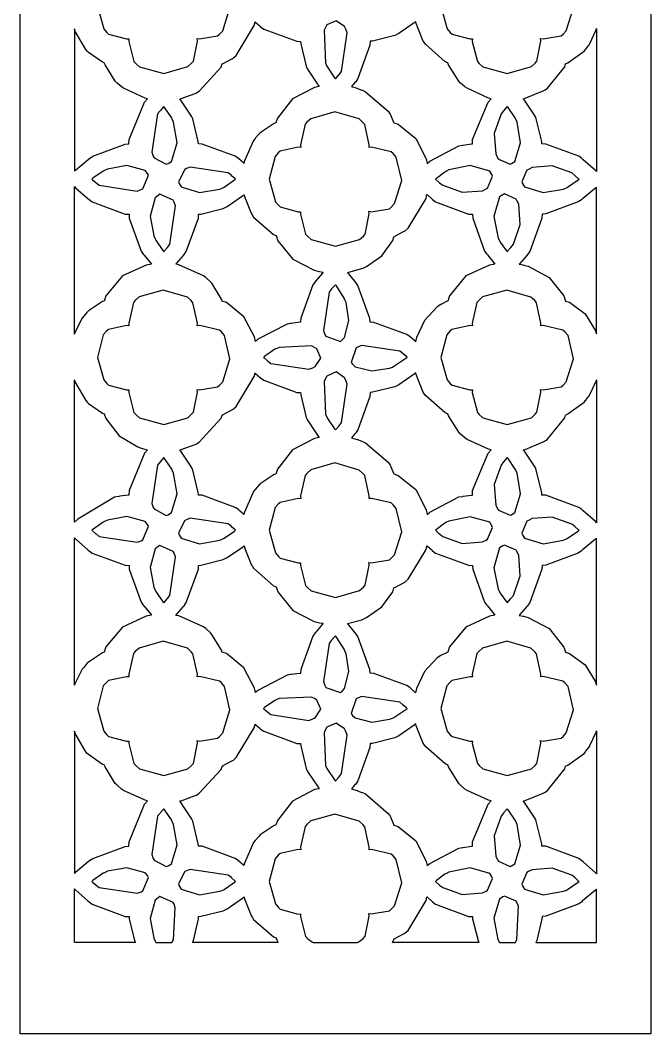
# Model space of a CAD drawing. Extents: x 2.97 to 3.41, y 2.85 to 5.4.
# Drawn here: x 2.966 to 3.409, y 2.846 to 3.558 of the extents above; entities that cross this region are included whole.
import ezdxf

# ---------------------------------------------------------------- set-up
doc = ezdxf.new("R2010")
doc.units = 0
doc.layers.get('0').update_dxf_attribs({"linetype": 'CONTINUOUS'})

msp = doc.modelspace()

# ---------------------------------------------------------------- linework, layer by layer
at = {"color": 164}
msp.add_lwpolyline([(2.96615, 5.40397), (3.07682, 5.40397), (3.32585, 5.40397), (3.40886, 5.40397), (3.40886, 4.76449), (3.40886, 3.32568), (3.40886, 2.84603), (3.29818, 2.84603), (3.04915, 2.84603), (2.96615, 2.84603), (2.96615, 3.48551), (2.96615, 4.92437), (2.96615, 5.40397)], close=True, dxfattribs=at)
at = {"color": 7}
for points in [[(3.02035, 3.56743), (3.02479, 3.55154), (3.02692, 3.54904), (3.02815, 3.54785), (3.04075, 3.54449), (3.04243, 3.54454), (3.04232, 3.54269), (3.0459, 3.52869), (3.04719, 3.52729), (3.04986, 3.52496), (3.06689, 3.52024), (3.08382, 3.52507), (3.08649, 3.52746), (3.08768, 3.52892), (3.0905, 3.54297), (3.09033, 3.54482), (3.09201, 3.54454), (3.10471, 3.54665), (3.10607, 3.54779), (3.10829, 3.55024), (3.11339, 3.5664)], [(3.26156, 3.56743), (3.266, 3.55154), (3.26812, 3.54904), (3.26938, 3.54785), (3.2819, 3.54449), (3.28364, 3.54454), (3.28353, 3.54269), (3.28711, 3.52869), (3.28842, 3.52729), (3.29107, 3.52496), (3.30811, 3.52024), (3.32503, 3.52507), (3.32769, 3.52746), (3.32889, 3.52892), (3.33171, 3.54297), (3.33154, 3.54482), (3.33322, 3.54454), (3.34592, 3.54665), (3.34728, 3.54779), (3.3495, 3.55024), (3.3546, 3.5664)]]:
    msp.add_lwpolyline(points, dxfattribs=at)
for points in [[(3.00412, 3.45167), (3.00499, 3.45242), (3.01394, 3.4599), (3.01486, 3.46061), (3.01699, 3.46212), (3.03982, 3.4706), (3.04249, 3.47071), (3.04258, 3.4739), (3.0535, 3.50017), (3.05556, 3.5025), (3.05376, 3.50299), (3.03868, 3.50982), (3.03722, 3.51085), (3.03694, 3.51112), (3.03418, 3.51351), (3.0339, 3.51372), (3.03288, 3.51486), (3.02567, 3.52636), (3.02518, 3.52778), (3.02399, 3.52821), (3.01411, 3.53504), (3.01324, 3.53586), (3.01215, 3.53711), (3.00456, 3.55024), (3.00412, 3.5516), (3.00412, 3.52664), (3.00412, 3.47043), (3.00412, 3.45167)], [(3.12315, 3.45708), (3.12283, 3.45742), (3.11963, 3.46018), (3.11936, 3.46044), (3.11714, 3.46208), (3.09397, 3.47065), (3.09125, 3.47076), (3.09115, 3.47244), (3.08729, 3.48828), (3.08664, 3.48981), (3.08599, 3.491), (3.079, 3.50146), (3.07818, 3.5025), (3.07915, 3.50271), (3.08892, 3.50624), (3.0899, 3.50667), (3.09185, 3.50786), (3.10721, 3.52462), (3.10792, 3.52692), (3.10861, 3.52724), (3.11507, 3.53082), (3.11578, 3.53119), (3.11783, 3.53293), (3.13049, 3.55387), (3.13108, 3.55647), (3.1314, 3.55621), (3.1346, 3.55333), (3.13493, 3.553), (3.1371, 3.55143), (3.16026, 3.54286), (3.16303, 3.54275), (3.16308, 3.54107), (3.16699, 3.52528), (3.16769, 3.52371), (3.16829, 3.52251), (3.17524, 3.5121), (3.17611, 3.51107), (3.17269, 3.51047), (3.15739, 3.50239), (3.14671, 3.48882), (3.14567, 3.48546), (3.14453, 3.48514), (3.13471, 3.47863), (3.13385, 3.47781), (3.13357, 3.4776), (3.13129, 3.47493), (3.13108, 3.47467), (3.13004, 3.47325), (3.12358, 3.45882), (3.12315, 3.45708)], [(3.18744, 3.51644), (3.18767, 3.51671), (3.18983, 3.51921), (3.19006, 3.51942), (3.19174, 3.52171), (3.19569, 3.54867), (3.19472, 3.55132), (3.19385, 3.55311), (3.18793, 3.55724), (3.18153, 3.55425), (3.18056, 3.55257), (3.17947, 3.55051), (3.18044, 3.52746), (3.18138, 3.52539), (3.18181, 3.52458), (3.18679, 3.51719), (3.18744, 3.51644)], [(3.29676, 3.5025), (3.29497, 3.50299), (3.27989, 3.50982), (3.27843, 3.51085), (3.27815, 3.51112), (3.27539, 3.51351), (3.27513, 3.51372), (3.27408, 3.51486), (3.26687, 3.52636), (3.26639, 3.52778), (3.26454, 3.52849), (3.2506, 3.54075), (3.24951, 3.54232), (3.24886, 3.54346), (3.24408, 3.55533), (3.24388, 3.55658), (3.24274, 3.55567), (3.23193, 3.54818), (3.23068, 3.54747), (3.22917, 3.54682), (3.21343, 3.54292), (3.21181, 3.54281), (3.21169, 3.54004), (3.20324, 3.5166), (3.20167, 3.51438), (3.2009, 3.51357), (3.19874, 3.51096), (3.20167, 3.5101), (3.20264, 3.50982), (3.20296, 3.50971), (3.20611, 3.50857), (3.20643, 3.50846), (3.20861, 3.50743), (3.2245, 3.49382), (3.22586, 3.49175), (3.22607, 3.49126), (3.22831, 3.48611), (3.22846, 3.48557), (3.23161, 3.48454), (3.24388, 3.47456), (3.25114, 3.46029), (3.25185, 3.45708), (3.25369, 3.45865), (3.27419, 3.4694), (3.27664, 3.46983), (3.27718, 3.46994), (3.2831, 3.47071), (3.28369, 3.47071), (3.28381, 3.4739), (3.29471, 3.50017), (3.29676, 3.5025)], [(3.37088, 3.55171), (3.37088, 3.52664), (3.37088, 3.47017), (3.37088, 3.45133), (3.37001, 3.4521), (3.36139, 3.45969), (3.36057, 3.46044), (3.35835, 3.46208), (3.33518, 3.47065), (3.33247, 3.47076), (3.33236, 3.47244), (3.3285, 3.48828), (3.32785, 3.48981), (3.32721, 3.491), (3.32021, 3.50146), (3.31939, 3.5025), (3.32075, 3.50276), (3.33344, 3.50803), (3.33469, 3.50874), (3.33626, 3.50993), (3.34853, 3.52496), (3.34912, 3.52692), (3.35058, 3.52761), (3.36203, 3.53586), (3.36317, 3.53706), (3.36333, 3.53733), (3.36535, 3.54004), (3.36556, 3.54031), (3.3661, 3.54129), (3.37056, 3.55078), (3.37088, 3.55171)], [(3.06689, 3.49701), (3.06668, 3.49681), (3.06451, 3.49431), (3.06429, 3.49403), (3.06256, 3.49181), (3.05854, 3.46485), (3.05957, 3.46212), (3.06011, 3.46104), (3.06868, 3.45649), (3.06999, 3.45697), (3.07226, 3.45844), (3.07628, 3.47163), (3.07379, 3.48606), (3.07292, 3.48813), (3.07249, 3.48899), (3.06749, 3.49631), (3.06689, 3.49701)], [(3.30811, 3.49701), (3.30789, 3.49681), (3.30572, 3.49431), (3.3055, 3.49403), (3.30376, 3.49181), (3.29893, 3.47814), (3.30003, 3.46371), (3.30132, 3.4611), (3.30192, 3.46012), (3.31006, 3.45654), (3.31119, 3.45697), (3.31347, 3.45844), (3.31749, 3.47157), (3.315, 3.48606), (3.31413, 3.48813), (3.31369, 3.48899), (3.30865, 3.49631), (3.30811, 3.49701)], [(3.21104, 3.46821), (3.21115, 3.47011), (3.20801, 3.48443), (3.20676, 3.48589), (3.2041, 3.48833), (3.18713, 3.49328), (3.17014, 3.48844), (3.16749, 3.486), (3.16618, 3.48454), (3.16292, 3.47011), (3.16308, 3.46821), (3.1614, 3.46838), (3.1486, 3.4656), (3.14729, 3.46442), (3.14507, 3.46197), (3.14094, 3.44607), (3.1454, 3.43018), (3.14751, 3.42768), (3.14876, 3.42649), (3.16129, 3.42312), (3.16303, 3.42318), (3.16292, 3.42133), (3.1665, 3.40733), (3.16781, 3.40593), (3.17046, 3.4036), (3.1875, 3.39887), (3.20443, 3.40365), (3.20708, 3.40603), (3.20828, 3.4075), (3.2111, 3.4216), (3.21094, 3.42344), (3.21263, 3.42318), (3.22532, 3.42529), (3.22667, 3.42643), (3.22889, 3.42887), (3.234, 3.44504), (3.23019, 3.46143), (3.22803, 3.46397), (3.22661, 3.46522), (3.21283, 3.46838), (3.21104, 3.46821)], [(3.0165, 3.44601), (3.01671, 3.44581), (3.01915, 3.44362), (3.01942, 3.44342), (3.02165, 3.44168), (3.04833, 3.43767), (3.051, 3.43864), (3.05219, 3.43929), (3.05626, 3.44883), (3.0555, 3.45008), (3.05382, 3.45215), (3.04101, 3.45562), (3.0274, 3.45313), (3.02533, 3.45215), (3.02447, 3.45171), (3.01719, 3.44667), (3.0165, 3.44601)], [(3.11729, 3.44607), (3.11703, 3.44629), (3.11458, 3.44846), (3.11436, 3.44868), (3.11208, 3.45047), (3.08539, 3.45449), (3.08279, 3.45344), (3.08165, 3.4529), (3.07715, 3.44422), (3.07769, 3.44293), (3.0791, 3.4406), (3.09212, 3.43658), (3.10639, 3.43907), (3.10846, 3.43994), (3.10932, 3.44043), (3.11654, 3.44547), (3.11729, 3.44607)], [(3.25771, 3.44601), (3.25792, 3.44581), (3.26036, 3.44362), (3.26064, 3.44342), (3.26281, 3.44174), (3.27642, 3.43685), (3.29069, 3.43793), (3.29324, 3.43918), (3.29422, 3.43978), (3.29775, 3.44808), (3.29731, 3.44917), (3.29579, 3.45167), (3.28207, 3.45557), (3.26708, 3.45247), (3.26503, 3.45139), (3.26432, 3.45101), (3.25831, 3.44656), (3.25771, 3.44601)], [(3.35851, 3.44607), (3.35824, 3.44629), (3.35579, 3.44846), (3.35558, 3.44868), (3.35335, 3.45042), (3.33974, 3.45529), (3.32553, 3.45421), (3.32297, 3.4529), (3.32194, 3.45231), (3.31842, 3.44407), (3.3189, 3.44293), (3.32032, 3.4406), (3.33328, 3.43658), (3.3476, 3.43901), (3.34967, 3.43994), (3.35047, 3.44038), (3.35781, 3.44547), (3.35851, 3.44607)], [(3.00412, 3.33718), (3.00412, 3.36313), (3.00412, 3.42139), (3.00412, 3.44075), (3.00493, 3.44), (3.01357, 3.4324), (3.01443, 3.43164), (3.0166, 3.43007), (3.03976, 3.4215), (3.04254, 3.42139), (3.04264, 3.41872), (3.051, 3.39556), (3.05251, 3.39339), (3.05296, 3.39285), (3.05772, 3.38699), (3.05821, 3.38639), (3.05447, 3.38574), (3.03788, 3.3781), (3.02626, 3.36421), (3.02507, 3.36035), (3.02393, 3.36003), (3.01411, 3.35351), (3.01324, 3.35271), (3.01297, 3.35243), (3.01069, 3.34978), (3.01047, 3.3495), (3.00971, 3.34847), (3.00444, 3.33832), (3.00412, 3.33718)], [(3.37088, 3.44049), (3.36996, 3.43978), (3.36106, 3.43229), (3.36019, 3.43153), (3.35801, 3.43007), (3.33512, 3.42156), (3.33251, 3.42139), (3.33242, 3.41868), (3.32394, 3.39524), (3.32238, 3.39301), (3.32189, 3.39247), (3.317, 3.38687), (3.31657, 3.38629), (3.31679, 3.38629), (3.31917, 3.38579), (3.31944, 3.38574), (3.32275, 3.38482), (3.33757, 3.37701), (3.34793, 3.36399), (3.34907, 3.36046), (3.35183, 3.35954), (3.36274, 3.35151), (3.3699, 3.34), (3.37088, 3.33735), (3.37088, 3.36317), (3.37088, 3.42117), (3.37088, 3.44049)], [(3.06694, 3.39507), (3.06711, 3.39535), (3.06928, 3.39785), (3.0695, 3.39806), (3.07118, 3.40033), (3.07519, 3.42731), (3.07422, 3.42996), (3.07362, 3.43121), (3.06413, 3.43539), (3.06287, 3.43457), (3.06082, 3.43289), (3.05746, 3.41997), (3.05994, 3.40614), (3.06087, 3.40403), (3.06131, 3.40315), (3.06629, 3.39583), (3.06694, 3.39507)], [(3.07536, 3.38629), (3.07579, 3.38687), (3.08068, 3.39247), (3.08117, 3.39301), (3.08274, 3.39524), (3.09119, 3.41868), (3.09131, 3.42139), (3.09293, 3.4215), (3.10861, 3.42546), (3.11014, 3.42611), (3.11139, 3.42681), (3.12218, 3.43425), (3.12332, 3.43511), (3.12354, 3.43386), (3.12825, 3.4221), (3.1289, 3.42096), (3.12999, 3.41938), (3.14393, 3.40707), (3.14578, 3.40636), (3.14703, 3.40278), (3.15761, 3.38976), (3.17264, 3.382), (3.17617, 3.38108), (3.17638, 3.38108), (3.17865, 3.38064), (3.17893, 3.38058), (3.17844, 3.38004), (3.17361, 3.37457), (3.17312, 3.37397), (3.17156, 3.37175), (3.16308, 3.34831), (3.16297, 3.34554), (3.16237, 3.34554), (3.15647, 3.34478), (3.15593, 3.34467), (3.15349, 3.34429), (3.13308, 3.33361), (3.13124, 3.33203), (3.13053, 3.33524), (3.12321, 3.34944), (3.111, 3.35943), (3.10786, 3.36046), (3.10742, 3.36182), (3.10064, 3.37289), (3.09978, 3.37392), (3.0995, 3.37418), (3.09679, 3.37668), (3.09657, 3.3769), (3.09483, 3.37819), (3.07742, 3.3859), (3.07536, 3.38629)], [(3.25168, 3.43517), (3.25201, 3.4349), (3.25532, 3.43197), (3.25564, 3.43164), (3.25782, 3.43007), (3.28097, 3.4215), (3.28375, 3.42139), (3.28386, 3.41872), (3.29221, 3.39556), (3.29372, 3.39339), (3.29417, 3.39285), (3.29893, 3.38699), (3.29943, 3.38639), (3.29568, 3.38574), (3.27908, 3.3781), (3.26747, 3.36421), (3.26628, 3.36035), (3.26585, 3.36025), (3.26183, 3.35829), (3.26144, 3.35807), (3.2589, 3.35639), (3.24989, 3.34685), (3.24447, 3.33485), (3.24376, 3.33192), (3.24376, 3.33192), (3.24376, 3.33188), (3.24376, 3.33188), (3.24343, 3.33219), (3.24018, 3.33507), (3.23986, 3.33535), (3.23762, 3.33697), (3.21451, 3.34549), (3.21181, 3.3456), (3.21164, 3.34825), (3.20329, 3.37142), (3.20182, 3.37354), (3.20133, 3.37414), (3.1965, 3.38004), (3.19601, 3.38058), (3.19694, 3.38081), (3.20589, 3.38325), (3.20682, 3.38357), (3.20921, 3.38471), (3.22, 3.39225), (3.22771, 3.40289), (3.22851, 3.40554), (3.22922, 3.40588), (3.23568, 3.40944), (3.23639, 3.40983), (3.23844, 3.41157), (3.25108, 3.43251), (3.25168, 3.43517)], [(3.30817, 3.39507), (3.30832, 3.39535), (3.31049, 3.39785), (3.31071, 3.39806), (3.31239, 3.40028), (3.31722, 3.41407), (3.31614, 3.4285), (3.31489, 3.43104), (3.31429, 3.43207), (3.3061, 3.4356), (3.30501, 3.43511), (3.30257, 3.43365), (3.29867, 3.41971), (3.30176, 3.40462), (3.30285, 3.4025), (3.30322, 3.40186), (3.30761, 3.39572), (3.30817, 3.39507)], [(3.09044, 3.3431), (3.09056, 3.345), (3.08735, 3.35926), (3.08615, 3.36074), (3.0835, 3.36317), (3.06651, 3.36811), (3.04953, 3.36328), (3.04688, 3.36083), (3.04557, 3.35938), (3.04232, 3.34494), (3.04249, 3.34304), (3.04081, 3.34321), (3.028, 3.34044), (3.02669, 3.33925), (3.02447, 3.33681), (3.02035, 3.3209), (3.02479, 3.30501), (3.02692, 3.30251), (3.02815, 3.30132), (3.04075, 3.29801), (3.04243, 3.29807), (3.04232, 3.29622), (3.0459, 3.28217), (3.04719, 3.28076), (3.04986, 3.27843), (3.06689, 3.27376), (3.08382, 3.27854), (3.08649, 3.28093), (3.08768, 3.28239), (3.0905, 3.2965), (3.09033, 3.29833), (3.09201, 3.29807), (3.10471, 3.30018), (3.10607, 3.30132), (3.10829, 3.30376), (3.11339, 3.31988), (3.1096, 3.33626), (3.10742, 3.33882), (3.10601, 3.34006), (3.09224, 3.34326), (3.09044, 3.3431)], [(3.18739, 3.3719), (3.18718, 3.37169), (3.185, 3.36919), (3.18479, 3.36893), (3.18306, 3.36664), (3.1791, 3.33968), (3.18012, 3.33697), (3.18072, 3.33567), (3.19097, 3.33208), (3.19228, 3.33311), (3.1939, 3.3349), (3.19683, 3.34685), (3.19488, 3.35932), (3.19413, 3.36139), (3.19362, 3.36247), (3.1881, 3.37104), (3.18739, 3.3719)], [(3.33165, 3.3431), (3.33176, 3.345), (3.32856, 3.35926), (3.32736, 3.36074), (3.32471, 3.36317), (3.30772, 3.36811), (3.29075, 3.36328), (3.28808, 3.36083), (3.28678, 3.35938), (3.28353, 3.34494), (3.28369, 3.34304), (3.28201, 3.34321), (3.26921, 3.34044), (3.2679, 3.33925), (3.26568, 3.33681), (3.26156, 3.3209), (3.266, 3.30501), (3.26812, 3.30251), (3.26938, 3.30132), (3.2819, 3.29801), (3.28364, 3.29807), (3.28353, 3.29622), (3.28711, 3.28217), (3.28842, 3.28076), (3.29107, 3.27843), (3.30811, 3.27376), (3.32503, 3.27854), (3.32769, 3.28093), (3.32889, 3.28239), (3.33171, 3.2965), (3.33154, 3.29833), (3.33322, 3.29807), (3.34592, 3.30018), (3.34728, 3.30132), (3.3495, 3.30376), (3.3546, 3.31988), (3.35081, 3.33626), (3.34864, 3.33882), (3.34722, 3.34006), (3.33344, 3.34326), (3.33165, 3.3431)], [(3.13699, 3.3209), (3.13721, 3.32069), (3.13971, 3.31847), (3.13997, 3.31825), (3.14219, 3.31651), (3.16883, 3.31256), (3.1715, 3.31353), (3.17318, 3.3144), (3.17731, 3.32036), (3.17437, 3.32682), (3.17275, 3.32785), (3.17068, 3.32894), (3.14785, 3.3279), (3.14583, 3.32699), (3.14497, 3.32656), (3.13769, 3.32156), (3.13699, 3.3209)], [(3.23785, 3.32096), (3.23757, 3.32118), (3.23508, 3.32335), (3.23486, 3.32357), (3.23258, 3.32531), (3.206, 3.32932), (3.20335, 3.32829), (3.20204, 3.32764), (3.1984, 3.31733), (3.19949, 3.31603), (3.20122, 3.31435), (3.213, 3.31142), (3.22542, 3.31338), (3.22749, 3.31413), (3.22846, 3.31461), (3.23699, 3.32026), (3.23785, 3.32096)], [(3.12315, 3.21056), (3.12283, 3.21089), (3.11963, 3.21371), (3.11936, 3.21397), (3.11714, 3.2156), (3.09397, 3.22412), (3.09125, 3.22424), (3.09115, 3.22592), (3.08729, 3.24175), (3.08664, 3.24328), (3.08599, 3.24447), (3.079, 3.25493), (3.07818, 3.25597), (3.07915, 3.25618), (3.08892, 3.25971), (3.0899, 3.26014), (3.09185, 3.26133), (3.10721, 3.27815), (3.10792, 3.28043), (3.10861, 3.28076), (3.11507, 3.28429), (3.11578, 3.28467), (3.11783, 3.2864), (3.13049, 3.30735), (3.13108, 3.30994), (3.1314, 3.30968), (3.1346, 3.30681), (3.13493, 3.30647), (3.1371, 3.3049), (3.16026, 3.29633), (3.16303, 3.29622), (3.16308, 3.2946), (3.16699, 3.27875), (3.16769, 3.27718), (3.16829, 3.27599), (3.17524, 3.26557), (3.17611, 3.26454), (3.17269, 3.26394), (3.15739, 3.25586), (3.14671, 3.24235), (3.14567, 3.23899), (3.14453, 3.23867), (3.13471, 3.2321), (3.13385, 3.23128), (3.13357, 3.23107), (3.13129, 3.2284), (3.13108, 3.22814), (3.13004, 3.22672), (3.12358, 3.21229), (3.12315, 3.21056)], [(3.18744, 3.26992), (3.18767, 3.27018), (3.18983, 3.27268), (3.19006, 3.27289), (3.19174, 3.27518), (3.19569, 3.30219), (3.19472, 3.30485), (3.19385, 3.30658), (3.18793, 3.31071), (3.18153, 3.30772), (3.18056, 3.30604), (3.17947, 3.30399), (3.18044, 3.28093), (3.18138, 3.27886), (3.18181, 3.27806), (3.18679, 3.27067), (3.18744, 3.26992)], [(3.29676, 3.25597), (3.29497, 3.25646), (3.27989, 3.26329), (3.27843, 3.26432), (3.27815, 3.2646), (3.27539, 3.26699), (3.27513, 3.26719), (3.27408, 3.26833), (3.26687, 3.27983), (3.26639, 3.28125), (3.26454, 3.28196), (3.2506, 3.29422), (3.24951, 3.29579), (3.24886, 3.29693), (3.24408, 3.30881), (3.24388, 3.31006), (3.24274, 3.30914), (3.23193, 3.30165), (3.23068, 3.30094), (3.22917, 3.30029), (3.21343, 3.29639), (3.21181, 3.29628), (3.21169, 3.29351), (3.20324, 3.27007), (3.20167, 3.26785), (3.2009, 3.26704), (3.19874, 3.26443), (3.20167, 3.26357), (3.20264, 3.26329), (3.20296, 3.26318), (3.20611, 3.26204), (3.20643, 3.26193), (3.20861, 3.2609), (3.2245, 3.24729), (3.22586, 3.24522), (3.22607, 3.24474), (3.22831, 3.23964), (3.22846, 3.23904), (3.23161, 3.23801), (3.24388, 3.22803), (3.25114, 3.21376), (3.25185, 3.21056), (3.25369, 3.21212), (3.27419, 3.22287), (3.27664, 3.22331), (3.27718, 3.22342), (3.2831, 3.22418), (3.28369, 3.22418), (3.28381, 3.22738), (3.29471, 3.25364), (3.29676, 3.25597)], [(3.00412, 3.20524), (3.00412, 3.23019), (3.00412, 3.28635), (3.00412, 3.30507), (3.00456, 3.30371), (3.01215, 3.29058), (3.01324, 3.28933), (3.01411, 3.28851), (3.02399, 3.28168), (3.02518, 3.28125), (3.02632, 3.27806), (3.03549, 3.26585), (3.04861, 3.25803), (3.05176, 3.25694), (3.05203, 3.25689), (3.05524, 3.25608), (3.05556, 3.25597), (3.0535, 3.25364), (3.04258, 3.22738), (3.04249, 3.22418), (3.04189, 3.22418), (3.03597, 3.22342), (3.03543, 3.22331), (3.03222, 3.22276), (3.00646, 3.20731), (3.00412, 3.20524)], [(3.37088, 3.30518), (3.37088, 3.28011), (3.37088, 3.22364), (3.37088, 3.20481), (3.37001, 3.20557), (3.36139, 3.21322), (3.36057, 3.21397), (3.35835, 3.2156), (3.33518, 3.22412), (3.33247, 3.22424), (3.33236, 3.22592), (3.3285, 3.24175), (3.32785, 3.24328), (3.32721, 3.24447), (3.32021, 3.25493), (3.31939, 3.25597), (3.32075, 3.25624), (3.33344, 3.26156), (3.33469, 3.26221), (3.33626, 3.2634), (3.34853, 3.27849), (3.34912, 3.28043), (3.35058, 3.28114), (3.36203, 3.28939), (3.36317, 3.29058), (3.36333, 3.29085), (3.36535, 3.29357), (3.36556, 3.29383), (3.3661, 3.29482), (3.37056, 3.30425), (3.37088, 3.30518)], [(3.06689, 3.25049), (3.06668, 3.25028), (3.06451, 3.24778), (3.06429, 3.2475), (3.06256, 3.24528), (3.05854, 3.21832), (3.05957, 3.2156), (3.06011, 3.21451), (3.06868, 3.20996), (3.06999, 3.21044), (3.07226, 3.21192), (3.07628, 3.2251), (3.07379, 3.23953), (3.07292, 3.2416), (3.07249, 3.24246), (3.06749, 3.24978), (3.06689, 3.25049)], [(3.21104, 3.22174), (3.21115, 3.22364), (3.20801, 3.2379), (3.20676, 3.23936), (3.2041, 3.24181), (3.18713, 3.24675), (3.17014, 3.24192), (3.16749, 3.23947), (3.16618, 3.23801), (3.16292, 3.22358), (3.16308, 3.22168), (3.1614, 3.22185), (3.1486, 3.21907), (3.14729, 3.21789), (3.14507, 3.21544), (3.14094, 3.19954), (3.1454, 3.18365), (3.14751, 3.18115), (3.14876, 3.17996), (3.16129, 3.1766), (3.16303, 3.17665), (3.16292, 3.17481), (3.1665, 3.16081), (3.16781, 3.1594), (3.17046, 3.15707), (3.1875, 3.15235), (3.20443, 3.15713), (3.20708, 3.1595), (3.20828, 3.16097), (3.2111, 3.17507), (3.21094, 3.17692), (3.21263, 3.17665), (3.22532, 3.17876), (3.22667, 3.1799), (3.22889, 3.18235), (3.234, 3.19851), (3.23019, 3.2149), (3.22803, 3.21744), (3.22661, 3.21869), (3.21283, 3.2219), (3.21104, 3.22174)], [(3.30811, 3.25049), (3.30789, 3.25028), (3.30572, 3.24778), (3.3055, 3.2475), (3.30376, 3.24528), (3.29893, 3.23161), (3.30003, 3.21718), (3.30132, 3.21457), (3.30192, 3.2136), (3.31006, 3.21001), (3.31119, 3.21044), (3.31347, 3.21192), (3.31749, 3.22504), (3.315, 3.23953), (3.31413, 3.2416), (3.31369, 3.24246), (3.30865, 3.24978), (3.30811, 3.25049)], [(3.0165, 3.19949), (3.01671, 3.19928), (3.01915, 3.1971), (3.01942, 3.19689), (3.02165, 3.19515), (3.04833, 3.19114), (3.051, 3.19211), (3.05219, 3.19276), (3.05626, 3.20231), (3.0555, 3.20356), (3.05382, 3.20562), (3.04101, 3.2091), (3.0274, 3.2066), (3.02533, 3.20562), (3.02447, 3.20518), (3.01719, 3.20014), (3.0165, 3.19949)], [(3.25771, 3.19949), (3.25792, 3.19928), (3.26036, 3.1971), (3.26064, 3.19689), (3.26281, 3.19521), (3.27642, 3.19032), (3.29069, 3.1914), (3.29324, 3.19265), (3.29422, 3.19325), (3.29775, 3.20156), (3.29731, 3.20264), (3.29579, 3.20514), (3.28207, 3.20904), (3.26708, 3.20594), (3.26503, 3.20486), (3.26432, 3.20449), (3.25831, 3.20003), (3.25771, 3.19949)], [(3.11729, 3.19954), (3.11703, 3.19976), (3.11458, 3.20193), (3.11436, 3.20215), (3.11208, 3.20394), (3.08539, 3.20796), (3.08279, 3.20692), (3.08165, 3.20637), (3.07715, 3.19769), (3.07769, 3.1964), (3.0791, 3.19407), (3.09212, 3.19006), (3.10639, 3.19254), (3.10846, 3.19347), (3.10932, 3.1939), (3.11654, 3.19894), (3.11729, 3.19954)], [(3.35851, 3.19954), (3.35824, 3.19976), (3.35579, 3.20193), (3.35558, 3.20215), (3.35335, 3.20389), (3.33974, 3.20876), (3.32553, 3.20768), (3.32297, 3.20637), (3.32194, 3.20578), (3.31842, 3.19754), (3.3189, 3.1964), (3.32032, 3.19407), (3.33328, 3.19006), (3.3476, 3.19254), (3.34967, 3.19347), (3.35047, 3.1939), (3.35781, 3.19894), (3.35851, 3.19954)], [(3.00412, 3.09065), (3.00412, 3.1166), (3.00412, 3.17486), (3.00412, 3.19422), (3.00493, 3.19347), (3.01357, 3.18587), (3.01443, 3.18511), (3.0166, 3.18354), (3.03976, 3.17497), (3.04254, 3.17486), (3.04264, 3.17219), (3.051, 3.14908), (3.05251, 3.14692), (3.05296, 3.14638), (3.05772, 3.14051), (3.05821, 3.13992), (3.05447, 3.13926), (3.03788, 3.13157), (3.02626, 3.11768), (3.02507, 3.11382), (3.02393, 3.1135), (3.01411, 3.10699), (3.01324, 3.10618), (3.01297, 3.1059), (3.01069, 3.10325), (3.01047, 3.10297), (3.00971, 3.10194), (3.00444, 3.09179), (3.00412, 3.09065)], [(3.06694, 3.14854), (3.06711, 3.14882), (3.06928, 3.15132), (3.0695, 3.15153), (3.07118, 3.15381), (3.07519, 3.18078), (3.07422, 3.18343), (3.07362, 3.18468), (3.06413, 3.18886), (3.06287, 3.18804), (3.06082, 3.18636), (3.05746, 3.17344), (3.05994, 3.15961), (3.06087, 3.1575), (3.06131, 3.15662), (3.06629, 3.14931), (3.06694, 3.14854)], [(3.07536, 3.13976), (3.07579, 3.14035), (3.08068, 3.14594), (3.08117, 3.14649), (3.08274, 3.14871), (3.09119, 3.17215), (3.09131, 3.17486), (3.09293, 3.17497), (3.10861, 3.17893), (3.11014, 3.17958), (3.11139, 3.18028), (3.12218, 3.18772), (3.12332, 3.18858), (3.12354, 3.18733), (3.12825, 3.17557), (3.1289, 3.17443), (3.12999, 3.17285), (3.14393, 3.1606), (3.14578, 3.15989), (3.14703, 3.15631), (3.15761, 3.14324), (3.17264, 3.13547), (3.17617, 3.13456), (3.17638, 3.13456), (3.17865, 3.13417), (3.17893, 3.13411), (3.17844, 3.13357), (3.17361, 3.12804), (3.17312, 3.12744), (3.17156, 3.12522), (3.16308, 3.10178), (3.16297, 3.09901), (3.16237, 3.09901), (3.15647, 3.09825), (3.15593, 3.09814), (3.15349, 3.09776), (3.13308, 3.08708), (3.13124, 3.0855), (3.13053, 3.08871), (3.12321, 3.10292), (3.111, 3.1129), (3.10786, 3.11393), (3.10742, 3.11529), (3.10064, 3.12642), (3.09978, 3.12744), (3.0995, 3.12771), (3.09679, 3.13021), (3.09657, 3.13043), (3.09483, 3.13167), (3.07742, 3.13938), (3.07536, 3.13976)], [(3.25168, 3.18864), (3.25201, 3.18838), (3.25532, 3.18544), (3.25564, 3.18511), (3.25782, 3.18354), (3.28097, 3.17497), (3.28375, 3.17486), (3.28386, 3.17219), (3.29221, 3.14908), (3.29372, 3.14692), (3.29417, 3.14638), (3.29893, 3.14051), (3.29943, 3.13992), (3.29568, 3.13926), (3.27908, 3.13157), (3.26747, 3.11768), (3.26628, 3.11382), (3.26585, 3.11372), (3.26183, 3.11176), (3.26144, 3.11154), (3.2589, 3.10986), (3.24989, 3.10038), (3.24447, 3.08838), (3.24376, 3.08539), (3.24376, 3.08539), (3.24376, 3.08535), (3.24376, 3.08535), (3.24343, 3.08567), (3.24018, 3.08854), (3.23986, 3.08882), (3.23762, 3.09044), (3.21451, 3.09896), (3.21181, 3.09907), (3.21164, 3.10172), (3.20329, 3.12489), (3.20182, 3.12701), (3.20133, 3.12761), (3.1965, 3.13351), (3.19601, 3.13406), (3.19694, 3.13428), (3.20589, 3.13672), (3.20682, 3.13704), (3.20921, 3.13818), (3.22, 3.14572), (3.22771, 3.15636), (3.22851, 3.15901), (3.22922, 3.15935), (3.23568, 3.16292), (3.23639, 3.16331), (3.23844, 3.1651), (3.25108, 3.18599), (3.25168, 3.18864)], [(3.30817, 3.14854), (3.30832, 3.14882), (3.31049, 3.15132), (3.31071, 3.15153), (3.31239, 3.15375), (3.31722, 3.16754), (3.31614, 3.18197), (3.31489, 3.18451), (3.31429, 3.18554), (3.3061, 3.18907), (3.30501, 3.18858), (3.30257, 3.18713), (3.29867, 3.17318), (3.30176, 3.1581), (3.30285, 3.15597), (3.30322, 3.15533), (3.30761, 3.14919), (3.30817, 3.14854)], [(3.37088, 3.19396), (3.36996, 3.19325), (3.36106, 3.18576), (3.36019, 3.185), (3.35801, 3.18354), (3.33512, 3.17503), (3.33251, 3.17486), (3.33242, 3.17215), (3.32394, 3.14871), (3.32238, 3.14649), (3.32189, 3.14594), (3.317, 3.14035), (3.31657, 3.13976), (3.31679, 3.13976), (3.31917, 3.13926), (3.31944, 3.13921), (3.32275, 3.13829), (3.33757, 3.13049), (3.34793, 3.11746), (3.34907, 3.11393), (3.35183, 3.11301), (3.36274, 3.10499), (3.3699, 3.09347), (3.37088, 3.09082), (3.37088, 3.11664), (3.37088, 3.17464), (3.37088, 3.19396)], [(3.18739, 3.12537), (3.18718, 3.12517), (3.185, 3.12267), (3.18479, 3.1224), (3.18306, 3.12011), (3.1791, 3.09321), (3.18012, 3.0905), (3.18072, 3.08919), (3.19097, 3.08556), (3.19228, 3.08658), (3.1939, 3.08838), (3.19683, 3.10032), (3.19488, 3.11285), (3.19413, 3.1149), (3.19362, 3.11594), (3.1881, 3.12451), (3.18739, 3.12537)], [(3.09044, 3.09657), (3.09056, 3.09847), (3.08735, 3.11274), (3.08615, 3.11421), (3.0835, 3.11664), (3.06651, 3.12164), (3.04953, 3.11681), (3.04688, 3.11436), (3.04557, 3.1129), (3.04232, 3.09842), (3.04249, 3.09651), (3.04081, 3.09668), (3.028, 3.09392), (3.02669, 3.09272), (3.02447, 3.09028), (3.02035, 3.07437), (3.02479, 3.05849), (3.02692, 3.05599), (3.02815, 3.05479), (3.04075, 3.05149), (3.04243, 3.05154), (3.04232, 3.04969), (3.0459, 3.03564), (3.04719, 3.03424), (3.04986, 3.0319), (3.06689, 3.02724), (3.08382, 3.03201), (3.08649, 3.0344), (3.08768, 3.03586), (3.0905, 3.04997), (3.09033, 3.05181), (3.09201, 3.05154), (3.10471, 3.05365), (3.10607, 3.05479), (3.10829, 3.05724), (3.11339, 3.07335), (3.1096, 3.08974), (3.10742, 3.09229), (3.10601, 3.09353), (3.09224, 3.09674), (3.09044, 3.09657)], [(3.33165, 3.09657), (3.33176, 3.09847), (3.32856, 3.11274), (3.32736, 3.11421), (3.32471, 3.11664), (3.30772, 3.12164), (3.29075, 3.11681), (3.28808, 3.11436), (3.28678, 3.1129), (3.28353, 3.09842), (3.28369, 3.09651), (3.28201, 3.09668), (3.26921, 3.09392), (3.2679, 3.09272), (3.26568, 3.09028), (3.26156, 3.07437), (3.266, 3.05849), (3.26812, 3.05599), (3.26938, 3.05479), (3.2819, 3.05149), (3.28364, 3.05154), (3.28353, 3.04969), (3.28711, 3.03564), (3.28842, 3.03424), (3.29107, 3.0319), (3.30811, 3.02724), (3.32503, 3.03201), (3.32769, 3.0344), (3.32889, 3.03586), (3.33171, 3.04997), (3.33154, 3.05181), (3.33322, 3.05154), (3.34592, 3.05365), (3.34728, 3.05479), (3.3495, 3.05724), (3.3546, 3.07335), (3.35081, 3.08974), (3.34864, 3.09229), (3.34722, 3.09353), (3.33344, 3.09674), (3.33165, 3.09657)], [(3.13699, 3.07437), (3.13721, 3.07417), (3.13971, 3.072), (3.13997, 3.07178), (3.14219, 3.07004), (3.16883, 3.06603), (3.1715, 3.067), (3.17318, 3.06787), (3.17731, 3.07383), (3.17437, 3.08029), (3.17275, 3.08132), (3.17068, 3.08242), (3.14785, 3.08137), (3.14583, 3.08046), (3.14497, 3.08003), (3.13769, 3.07503), (3.13699, 3.07437)], [(3.23785, 3.07443), (3.23757, 3.07465), (3.23508, 3.07682), (3.23486, 3.07704), (3.23258, 3.07878), (3.206, 3.08279), (3.20335, 3.08176), (3.20204, 3.08117), (3.1984, 3.07081), (3.19949, 3.0695), (3.20122, 3.06782), (3.213, 3.06489), (3.22542, 3.06685), (3.22749, 3.0676), (3.22846, 3.06808), (3.23699, 3.07374), (3.23785, 3.07443)], [(3.12315, 2.96403), (3.12283, 2.96436), (3.11963, 2.96718), (3.11936, 2.96744), (3.11714, 2.96907), (3.09397, 2.9776), (3.09125, 2.97771), (3.09115, 2.97939), (3.08729, 2.99522), (3.08664, 2.99675), (3.08599, 2.99794), (3.079, 3.0084), (3.07818, 3.00944), (3.07915, 3.00965), (3.08892, 3.01318), (3.0899, 3.01361), (3.09185, 3.01481), (3.10721, 3.03162), (3.10792, 3.0339), (3.10861, 3.03424), (3.11507, 3.03776), (3.11578, 3.03819), (3.11783, 3.03993), (3.13049, 3.06082), (3.13108, 3.06342), (3.1314, 3.06315), (3.1346, 3.06028), (3.13493, 3.05994), (3.1371, 3.05838), (3.16026, 3.04981), (3.16303, 3.04969), (3.16308, 3.04807), (3.16699, 3.03222), (3.16769, 3.03065), (3.16829, 3.02946), (3.17524, 3.0191), (3.17611, 3.01801), (3.17269, 3.01742), (3.15739, 3.00933), (3.14671, 2.99582), (3.14567, 2.99246), (3.14453, 2.99214), (3.13471, 2.98557), (3.13385, 2.98475), (3.13357, 2.98454), (3.13129, 2.98188), (3.13108, 2.98161), (3.13004, 2.98019), (3.12358, 2.96576), (3.12315, 2.96403)], [(3.18744, 3.02344), (3.18767, 3.02371), (3.18983, 3.02621), (3.19006, 3.02642), (3.19174, 3.02869), (3.19569, 3.05567), (3.19472, 3.05832), (3.19385, 3.06006), (3.18793, 3.06418), (3.18153, 3.06119), (3.18056, 3.05951), (3.17947, 3.05746), (3.18044, 3.0344), (3.18138, 3.03233), (3.18181, 3.03153), (3.18679, 3.02419), (3.18744, 3.02344)], [(3.29676, 3.00944), (3.29497, 3.00993), (3.27989, 3.01676), (3.27843, 3.01779), (3.27815, 3.01807), (3.27539, 3.02046), (3.27513, 3.02067), (3.27408, 3.02181), (3.26687, 3.03331), (3.26639, 3.03472), (3.26454, 3.03543), (3.2506, 3.04775), (3.24951, 3.04932), (3.24886, 3.05046), (3.24408, 3.06228), (3.24388, 3.06353), (3.24274, 3.06267), (3.23193, 3.05512), (3.23068, 3.05442), (3.22917, 3.05376), (3.21343, 3.04986), (3.21181, 3.04975), (3.21169, 3.04704), (3.20324, 3.02354), (3.20167, 3.02132), (3.2009, 3.02051), (3.19874, 3.0179), (3.20167, 3.01704), (3.20264, 3.01676), (3.20296, 3.01665), (3.20611, 3.01551), (3.20643, 3.0154), (3.20861, 3.01438), (3.2245, 3.00076), (3.22586, 2.99869), (3.22607, 2.99821), (3.22831, 2.99311), (3.22846, 2.99257), (3.23161, 2.99154), (3.24388, 2.9815), (3.25114, 2.96724), (3.25185, 2.96403), (3.25369, 2.9656), (3.27419, 2.9764), (3.27664, 2.97678), (3.27718, 2.97689), (3.2831, 2.97765), (3.28369, 2.97765), (3.28381, 2.98085), (3.29471, 3.00711), (3.29676, 3.00944)], [(3.00412, 2.95861), (3.00499, 2.95936), (3.01394, 2.96685), (3.01486, 2.96756), (3.01699, 2.96907), (3.03982, 2.97754), (3.04249, 2.97765), (3.04258, 2.98085), (3.0535, 3.00711), (3.05556, 3.00944), (3.05376, 3.00993), (3.03868, 3.01676), (3.03722, 3.01779), (3.03694, 3.01807), (3.03418, 3.02046), (3.0339, 3.02067), (3.03288, 3.02181), (3.02567, 3.03331), (3.02518, 3.03472), (3.02399, 3.03515), (3.01411, 3.04199), (3.01324, 3.04281), (3.01215, 3.04406), (3.00456, 3.05718), (3.00412, 3.05854), (3.00412, 3.03358), (3.00412, 2.97738), (3.00412, 2.95861)], [(3.37088, 3.05865), (3.37088, 3.03358), (3.37088, 2.97711), (3.37088, 2.95828), (3.37001, 2.95904), (3.36139, 2.96669), (3.36057, 2.96744), (3.35835, 2.96907), (3.33518, 2.9776), (3.33247, 2.97771), (3.33236, 2.97939), (3.3285, 2.99522), (3.32785, 2.99675), (3.32721, 2.99794), (3.32021, 3.0084), (3.31939, 3.00944), (3.32075, 3.00971), (3.33344, 3.01503), (3.33469, 3.01568), (3.33626, 3.01687), (3.34853, 3.03196), (3.34912, 3.0339), (3.35058, 3.03461), (3.36203, 3.04286), (3.36317, 3.04406), (3.36333, 3.04432), (3.36535, 3.04704), (3.36556, 3.04731), (3.3661, 3.04829), (3.37056, 3.05772), (3.37088, 3.05865)], [(3.06689, 3.00396), (3.06668, 3.00375), (3.06451, 3.00125), (3.06429, 3.00097), (3.06256, 2.99875), (3.05854, 2.97179), (3.05957, 2.96907), (3.06011, 2.96799), (3.06868, 2.96343), (3.06999, 2.96392), (3.07226, 2.96539), (3.07628, 2.97857), (3.07379, 2.993), (3.07292, 2.99507), (3.07249, 2.99593), (3.06749, 3.00325), (3.06689, 3.00396)], [(3.30811, 3.00396), (3.30789, 3.00375), (3.30572, 3.00125), (3.3055, 3.00097), (3.30376, 2.99875), (3.29893, 2.98508), (3.30003, 2.97065), (3.30132, 2.96804), (3.30192, 2.96707), (3.31006, 2.96349), (3.31119, 2.96392), (3.31347, 2.96539), (3.31749, 2.97851), (3.315, 2.993), (3.31413, 2.99507), (3.31369, 2.99593), (3.30865, 3.00325), (3.30811, 3.00396)], [(3.21104, 2.97521), (3.21115, 2.97711), (3.20801, 2.99137), (3.20676, 2.99283), (3.2041, 2.99528), (3.18713, 3.00022), (3.17014, 2.99539), (3.16749, 2.99294), (3.16618, 2.99149), (3.16292, 2.97706), (3.16308, 2.97515), (3.1614, 2.97532), (3.1486, 2.97254), (3.14729, 2.97136), (3.14507, 2.96892), (3.14094, 2.95301), (3.1454, 2.93713), (3.14751, 2.93463), (3.14876, 2.93343), (3.16129, 2.93007), (3.16303, 2.93012), (3.16292, 2.92828), (3.1665, 2.91428), (3.16781, 2.91288), (3.16808, 2.9126), (3.17144, 2.91021), (3.17182, 2.91), (3.17964, 2.91), (3.19721, 2.91), (3.20307, 2.91), (3.2034, 2.91021), (3.20676, 2.91276), (3.20708, 2.91303), (3.20828, 2.9145), (3.2111, 2.92854), (3.21094, 2.93039), (3.21263, 2.93012), (3.22532, 2.93224), (3.22667, 2.93338), (3.22889, 2.93582), (3.234, 2.95199), (3.23019, 2.96838), (3.22803, 2.97092), (3.22661, 2.97217), (3.21283, 2.97538), (3.21104, 2.97521)], [(3.0165, 2.95296), (3.01671, 2.95275), (3.01915, 2.95057), (3.01942, 2.95036), (3.02165, 2.94862), (3.04833, 2.94467), (3.051, 2.94564), (3.05219, 2.94624), (3.05626, 2.95578), (3.0555, 2.95703), (3.05382, 2.9591), (3.04101, 2.96257), (3.0274, 2.96007), (3.02533, 2.9591), (3.02447, 2.95865), (3.01719, 2.95361), (3.0165, 2.95296)], [(3.11729, 2.95301), (3.11703, 2.95324), (3.11458, 2.95546), (3.11436, 2.95568), (3.11208, 2.95742), (3.08539, 2.96143), (3.08279, 2.96039), (3.08165, 2.95985), (3.07715, 2.95117), (3.07769, 2.94988), (3.0791, 2.94754), (3.09212, 2.94353), (3.10639, 2.94601), (3.10846, 2.94694), (3.10932, 2.94738), (3.11654, 2.95242), (3.11729, 2.95301)], [(3.25771, 2.95296), (3.25792, 2.95275), (3.26036, 2.95057), (3.26064, 2.95036), (3.26281, 2.94868), (3.27642, 2.94379), (3.29069, 2.94488), (3.29324, 2.94613), (3.29422, 2.94678), (3.29775, 2.95503), (3.29731, 2.95611), (3.29579, 2.95861), (3.28207, 2.96251), (3.26708, 2.95942), (3.26503, 2.95833), (3.26432, 2.95796), (3.25831, 2.9535), (3.25771, 2.95296)], [(3.35851, 2.95301), (3.35824, 2.95324), (3.35579, 2.95546), (3.35558, 2.95568), (3.35335, 2.95742), (3.33974, 2.96229), (3.32553, 2.96115), (3.32297, 2.95985), (3.32194, 2.95925), (3.31842, 2.95101), (3.3189, 2.94988), (3.32032, 2.94754), (3.33328, 2.94353), (3.3476, 2.94601), (3.34967, 2.94694), (3.35047, 2.94738), (3.35781, 2.95247), (3.35851, 2.95301)], [(3.04704, 2.91), (3.03629, 2.91), (3.01215, 2.91), (3.00412, 2.91), (3.00412, 2.91943), (3.00412, 2.94069), (3.00412, 2.94775), (3.00493, 2.947), (3.01357, 2.93935), (3.01443, 2.93858), (3.0166, 2.93701), (3.03976, 2.92844), (3.04254, 2.92833), (3.04258, 2.92665), (3.04639, 2.9114), (3.04704, 2.91)], [(3.37088, 2.94743), (3.36996, 2.94672), (3.36106, 2.93924), (3.36019, 2.93847), (3.35801, 2.93701), (3.33512, 2.92854), (3.33251, 2.92839), (3.33242, 2.92671), (3.32889, 2.9114), (3.32824, 2.91), (3.33886, 2.91), (3.36285, 2.91), (3.37088, 2.91), (3.37088, 2.91938), (3.37088, 2.94043), (3.37088, 2.94743)], [(3.06136, 2.91), (3.06418, 2.91), (3.07053, 2.91), (3.07264, 2.91), (3.07368, 2.91206), (3.07503, 2.93474), (3.07422, 2.9369), (3.07362, 2.93815), (3.06413, 2.94233), (3.06287, 2.94151), (3.06082, 2.93983), (3.05746, 2.92692), (3.05994, 2.91308), (3.06087, 2.91097), (3.06087, 2.91092), (3.06131, 2.9101), (3.06136, 2.91)], [(3.14714, 2.91), (3.13211, 2.91), (3.09825, 2.91), (3.08703, 2.91), (3.08768, 2.9114), (3.09119, 2.92671), (3.09131, 2.92839), (3.09293, 2.9285), (3.10861, 2.9324), (3.11014, 2.93306), (3.11139, 2.93375), (3.12218, 2.94119), (3.12332, 2.94206), (3.12354, 2.94081), (3.12825, 2.92904), (3.1289, 2.9279), (3.12999, 2.92632), (3.14393, 2.91407), (3.14578, 2.91336), (3.14589, 2.91308), (3.14697, 2.91026), (3.14714, 2.91)], [(3.28825, 2.91), (3.27306, 2.91), (3.23888, 2.91), (3.22749, 2.91), (3.22754, 2.91015), (3.22808, 2.91135), (3.22819, 2.91146), (3.22819, 2.91157), (3.22846, 2.91243), (3.22851, 2.91249), (3.22922, 2.91282), (3.23568, 2.91639), (3.23639, 2.91678), (3.23844, 2.91857), (3.25108, 2.93946), (3.25168, 2.94211), (3.25201, 2.94185), (3.25532, 2.93892), (3.25564, 2.93858), (3.25782, 2.93701), (3.28097, 2.92844), (3.28375, 2.92833), (3.28381, 2.92665), (3.2876, 2.9114), (3.28825, 2.91)], [(3.30257, 2.91), (3.30533, 2.91), (3.31168, 2.91), (3.31381, 2.91), (3.31483, 2.91217), (3.31592, 2.93587), (3.31489, 2.93799), (3.31429, 2.93901), (3.3061, 2.94254), (3.30501, 2.94206), (3.30263, 2.9406), (3.29867, 2.92708), (3.30154, 2.91217), (3.30257, 2.91)]]:
    msp.add_lwpolyline(points, close=True, dxfattribs=at)

doc.saveas('drawing.dxf')
